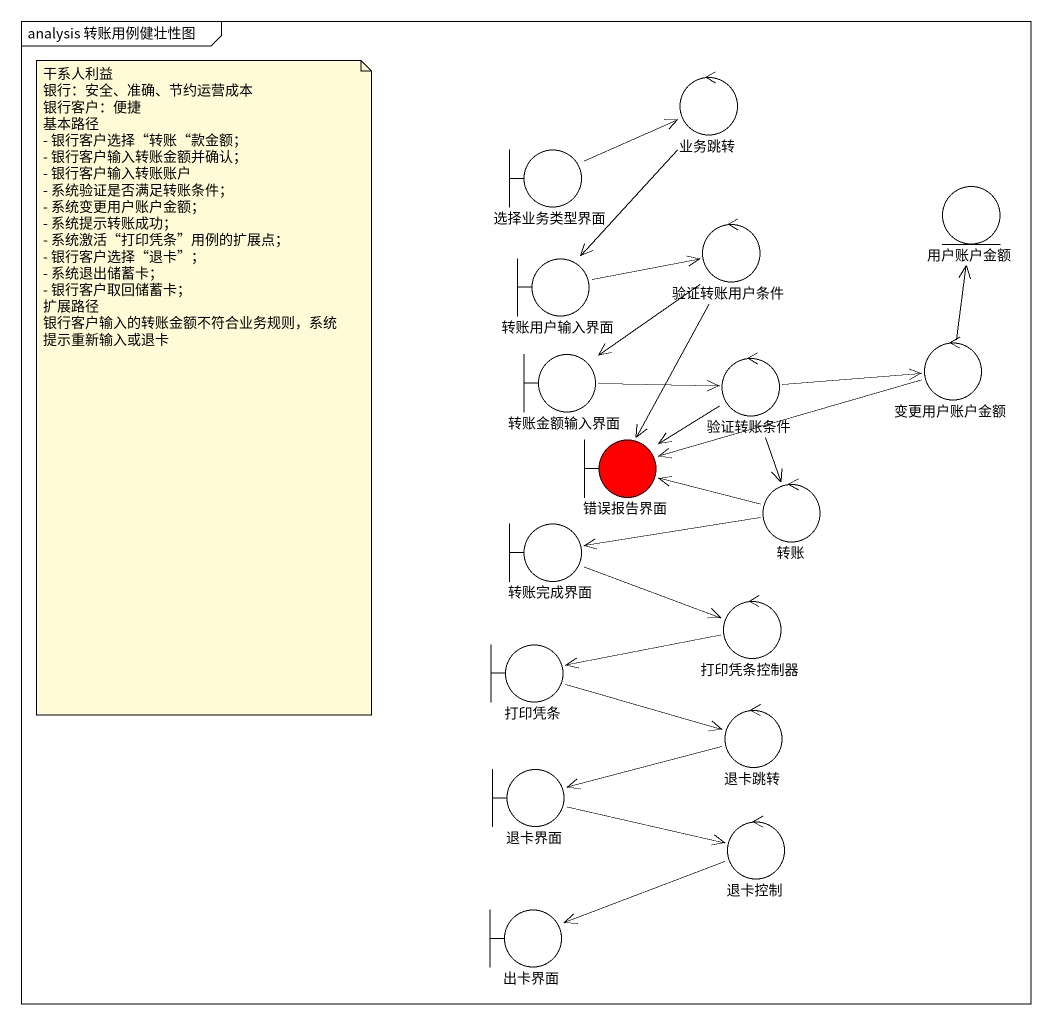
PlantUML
@startuml
mainframe analysis 转账用例健壮性图
control 业务跳转
boundary 选择业务类型界面
entity 用户账户金额
boundary 转账用户输入界面
control 验证转账用户条件
boundary 转账金额输入界面
control 验证转账条件
control 变更用户账户金额
boundary 错误报告界面 #FF0000
control 转账
boundary 转账完成界面
control 打印凭条控制器
boundary 打印凭条
control 退卡跳转
boundary 退卡界面
control 退卡控制
boundary 出卡界面
业务跳转 --> 转账用户输入界面
选择业务类型界面 -right-> 业务跳转
转账用户输入界面 -right-> 验证转账用户条件
验证转账用户条件 --> 转账金额输入界面
验证转账用户条件 --> 错误报告界面
转账金额输入界面 -right-> 验证转账条件
验证转账条件 -right-> 变更用户账户金额
验证转账条件 --> 错误报告界面
验证转账条件 --> 转账
变更用户账户金额 -up-> 用户账户金额
变更用户账户金额 -left-> 错误报告界面
转账 -left-> 错误报告界面
转账 -left-> 转账完成界面
转账完成界面 -right-> 打印凭条控制器
打印凭条控制器 -left-> 打印凭条
打印凭条 -right-> 退卡跳转
退卡跳转 -left-> 退卡界面
退卡界面 -right-> 退卡控制
退卡控制 -left-> 出卡界面
note as N1
  干系人利益
  银行：安全、准确、节约运营成本
  银行客户：便捷
  基本路径
  - 银行客户选择“转账“款金额；
  - 银行客户输入转账金额并确认；
  - 银行客户输入转账账户
  - 系统验证是否满足转账条件；
  - 系统变更用户账户金额；
  - 系统提示转账成功；
  - 系统激活“打印凭条”用例的扩展点；
  - 银行客户选择“退卡”；
  - 系统退出储蓄卡；
  - 银行客户取回储蓄卡；
  扩展路径
  银行客户输入的转账金额不符合业务规则，系统提示重新输入或退卡
end note
@enduml
